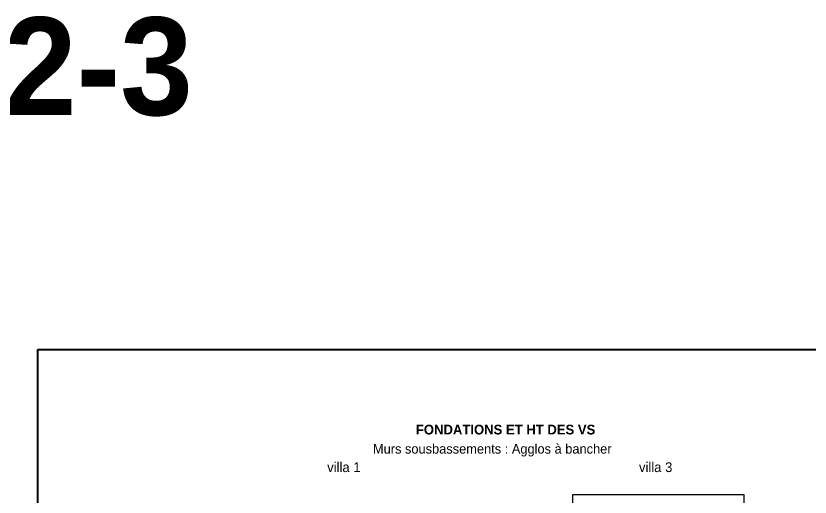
# Model space of a CAD drawing. Header units: metres. Extents: x -12536 to 12621, y -17191 to 9596.
# Drawn here: x -6250 to -3001, y 7626 to 9596 of the extents above; entities that cross this region are included whole.
import ezdxf
from ezdxf.enums import TextEntityAlignment as Align

# ---------------------------------------------------------------- set-up
doc = ezdxf.new("R2010")
doc.units = ezdxf.units.M
doc.header["$MEASUREMENT"] = 0
doc.layers.add('B-VOILE-BA', color=7, linetype='Continuous', lineweight=60)
doc.styles.add('Century Gothic', font='GOTHICB.TTF', dxfattribs={"height": 0.4})
doc.styles.add('Century Gothic4', font='GOTHIC.TTF', dxfattribs={"height": 0.4})

msp = doc.modelspace()

# ---------------------------------------------------------------- linework, layer by layer
at = {"color": 3, "lineweight": 40}
msp.add_lwpolyline([(-6160.5, 8230), (304, 8230), (304, 1269.5), (-6160.5, 1269.5)], close=True, dxfattribs=at)
at = {"layer": 'B-VOILE-BA', "color": 2, "lineweight": 30}
msp.add_lwpolyline([(-3971.761, 7636.738), (-3271.757, 7636.738), (-3271.896, 6696.711), (-3971.763, 6696.739)], close=True, dxfattribs=at)

# ---------------------------------------------------------------- texts
at = {"layer": 'B-VOILE-BA', "style": 'Century Gothic'}
for s, height, p in [('VILLAS 1-2-3', 400.00001, (-8825.088, 9590.246)), ('FONDATIONS ET HT DES VS', 40, (-4613.5, 7922.5))]:
    msp.add_text(s, height=height, dxfattribs=at).set_placement(p, align=Align.TOP_LEFT)
at = {"layer": 'B-VOILE-BA', "color": 1, "style": 'Century Gothic4'}
msp.add_text('Murs sousbassements : Agglos à bancher', height=39.2, dxfattribs=at).set_placement((-4789.129, 7804.08))
at = {"layer": 'B-VOILE-BA', "style": 'Century Gothic4'}
for s, p in [('villa 1', (-4976.409, 7728.567)), ('villa 3', (-3701.003, 7728.567))]:
    msp.add_text(s, height=40, dxfattribs=at).set_placement(p)

doc.saveas('drawing.dxf')
